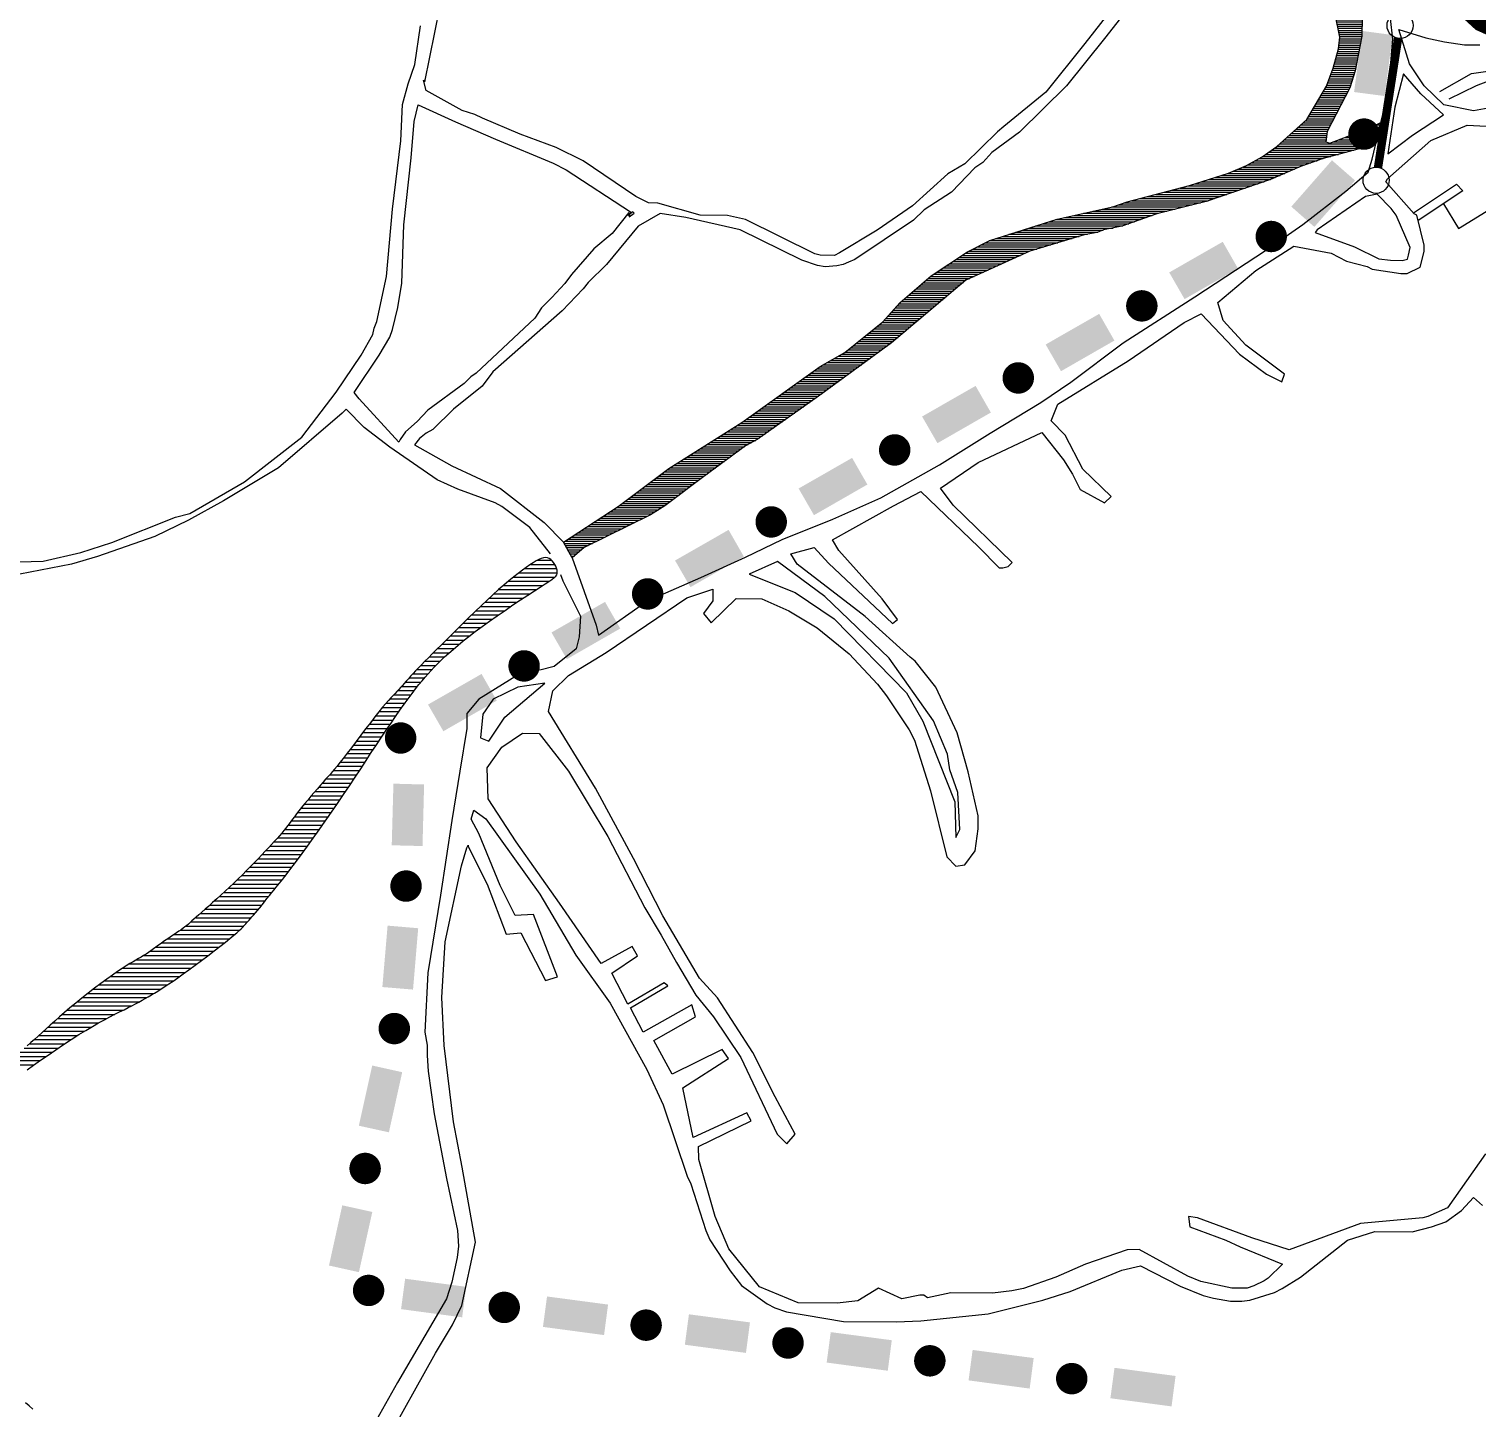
# Model space of a CAD drawing. Extents: x 615698 to 626331, y 7504748 to 7519310.
# Drawn here: x 621281 to 623003, y 7507337 to 7508977 of the extents above; entities that cross this region are included whole.
import ezdxf

# ---------------------------------------------------------------- set-up
doc = ezdxf.new("R2010")
doc.units = 0
doc.header["$LTSCALE"] = 170
doc.header["$MEASUREMENT"] = 0
doc.linetypes.add('DASHED', pattern=[0.75, 0.5, -0.25])
doc.layers.get('0').update_dxf_attribs({"linetype": 'CONTINUOUS'})
for name, color, linetype in [('ESTACAO', 5, 'CONTINUOUS'), ('HATCH', 4, 'CONTINUOUS'), ('L-FERREA', 6, 'CONTINUOUS'), ('LIMITE-PROJETO', 1, 'CONTINUOUS'), ('RIO', 4, 'CONTINUOUS'), ('RUA', 7, 'CONTINUOUS')]:
    doc.layers.add(name, color=color, linetype=linetype)

# ---------------------------------------------------------------- blocks, each defined once
blk = doc.blocks.new('*X4')
at = {"color": 0}
for p, q in [((622740.9, 7509307.5), (622760.1, 7509307.5)), ((622741.5, 7509305), (622760.6, 7509305)), ((622742.2, 7509302.5), (622761, 7509302.5)), ((622742.8, 7509300), (622761.4, 7509300)), ((622743.5, 7509297.5), (622761.8, 7509297.5)), ((622744.1, 7509295), (622762.2, 7509295)), ((622744.7, 7509292.5), (622762.6, 7509292.5)), ((622745.4, 7509290), (622763.1, 7509290)), ((622746, 7509287.5), (622763.5, 7509287.5)), ((622746.7, 7509285), (622763.9, 7509285)), ((622747.3, 7509282.5), (622764.3, 7509282.5)), ((622748, 7509280), (622764.7, 7509280)), ((622748.7, 7509277.5), (622765.1, 7509277.5)), ((622749.4, 7509275), (622765.6, 7509275)), ((622750.1, 7509272.5), (622766.5, 7509272.5)), ((622750.8, 7509270), (622767.7, 7509270)), ((622751.4, 7509267.5), (622768.8, 7509267.5)), ((622752.1, 7509265), (622770, 7509265)), ((622752.8, 7509262.5), (622771.2, 7509262.5)), ((622753.5, 7509260), (622772.3, 7509260)), ((622754.2, 7509257.5), (622773.5, 7509257.5)), ((622754.9, 7509255), (622774.7, 7509255)), ((622755.6, 7509252.5), (622775.8, 7509252.5)), ((622756.2, 7509250), (622777, 7509250)), ((622756.9, 7509247.5), (622778.2, 7509247.5)), ((622757.6, 7509245), (622779.3, 7509245)), ((622758.3, 7509242.5), (622780.5, 7509242.5)), ((622759, 7509240), (622781.6, 7509240)), ((622759.7, 7509237.5), (622782.5, 7509237.5)), ((622760.4, 7509235), (622783.4, 7509235)), ((622761, 7509232.5), (622784.3, 7509232.5)), ((622761.7, 7509230), (622785.2, 7509230)), ((622762.4, 7509227.5), (622786, 7509227.5)), ((622763.1, 7509225), (622786.9, 7509225)), ((622763.8, 7509222.5), (622787.8, 7509222.5)), ((622764.5, 7509220), (622788.7, 7509220)), ((622765.1, 7509217.5), (622789.6, 7509217.5)), ((622765.8, 7509215), (622790.5, 7509215)), ((622766.5, 7509212.5), (622791.4, 7509212.5)), ((622767.3, 7509210), (622792.3, 7509210)), ((622768.6, 7509207.5), (622793.1, 7509207.5)), ((622769.8, 7509205), (622794, 7509205)), ((622771, 7509202.5), (622794.9, 7509202.5)), ((622772.2, 7509200), (622795.8, 7509200)), ((622773.4, 7509197.5), (622796.7, 7509197.5)), ((622774.6, 7509195), (622797.6, 7509195)), ((622775.8, 7509192.5), (622798.8, 7509192.5)), ((622777.1, 7509190), (622799.9, 7509190)), ((622778.3, 7509187.5), (622801.1, 7509187.5)), ((622779.5, 7509185), (622802.3, 7509185)), ((622780.7, 7509182.5), (622803.4, 7509182.5)), ((622781.9, 7509180), (622804.6, 7509180)), ((622783.1, 7509177.5), (622805.8, 7509177.5)), ((622784.4, 7509175), (622807, 7509175)), ((622785.6, 7509172.5), (622808.1, 7509172.5)), ((622786.8, 7509170), (622809.3, 7509170)), ((622788, 7509167.5), (622810.5, 7509167.5)), ((622789.2, 7509165), (622811.7, 7509165)), ((622790.4, 7509162.5), (622812.8, 7509162.5)), ((622791.7, 7509160), (622814, 7509160)), ((622792.9, 7509157.5), (622815.2, 7509157.5)), ((622794.1, 7509155), (622816.3, 7509155)), ((622795.3, 7509152.5), (622817.5, 7509152.5)), ((622796.5, 7509150), (622818.7, 7509150)), ((622797.7, 7509147.5), (622819.6, 7509147.5)), ((622798.9, 7509145), (622820.5, 7509145)), ((622800.2, 7509142.5), (622821.4, 7509142.5)), ((622801, 7509140), (622822.4, 7509140)), ((622801.9, 7509137.5), (622823.3, 7509137.5)), ((622802.8, 7509135), (622824.2, 7509135)), ((622803.7, 7509132.5), (622825.1, 7509132.5)), ((622804.5, 7509130), (622826, 7509130)), ((622805.4, 7509127.5), (622827, 7509127.5)), ((622806.2, 7509125), (622827.9, 7509125)), ((622806.8, 7509122.5), (622828.8, 7509122.5)), ((622807.4, 7509120), (622829.7, 7509120)), ((622808, 7509117.5), (622830.6, 7509117.5)), ((622808.5, 7509115), (622831.5, 7509115)), ((622809.1, 7509112.5), (622832.5, 7509112.5)), ((622809.7, 7509110), (622833.4, 7509110)), ((622810.3, 7509107.5), (622834.3, 7509107.5)), ((622810.9, 7509105), (622835.2, 7509105)), ((622811.4, 7509102.5), (622836.1, 7509102.5)), ((622812, 7509100), (622837.1, 7509100)), ((622812.6, 7509097.5), (622838, 7509097.5)), ((622813.2, 7509095), (622838.9, 7509095)), ((622813.8, 7509092.5), (622839.8, 7509092.5)), ((622814.3, 7509090), (622840.7, 7509090)), ((622814.9, 7509087.5), (622841.7, 7509087.5)), ((622815.5, 7509085), (622842.6, 7509085)), ((622816.1, 7509082.5), (622843.5, 7509082.5)), ((622816.6, 7509080), (622844.4, 7509080)), ((622817.2, 7509077.5), (622845.3, 7509077.5)), ((622817.8, 7509075), (622846.2, 7509075)), ((622818.4, 7509072.5), (622847.2, 7509072.5)), ((622819, 7509070), (622848, 7509070)), ((622819.5, 7509067.5), (622848.9, 7509067.5)), ((622820, 7509065), (622849.7, 7509065)), ((622820.4, 7509062.5), (622850.6, 7509062.5)), ((622820.9, 7509060), (622851.5, 7509060)), ((622821.4, 7509057.5), (622852.3, 7509057.5)), ((622821.9, 7509055), (622853.2, 7509055)), ((622822.3, 7509052.5), (622854.1, 7509052.5)), ((622822.8, 7509050), (622854.9, 7509050)), ((622823.3, 7509047.5), (622855.8, 7509047.5)), ((622823.7, 7509045), (622856.6, 7509045)), ((622824.3, 7509042.5), (622857.5, 7509042.5)), ((622824.8, 7509040), (622858.4, 7509040)), ((622825.3, 7509037.5), (622859.2, 7509037.5)), ((622825.8, 7509035), (622860.1, 7509035)), ((622826.3, 7509032.5), (622860.9, 7509032.5)), ((622826.8, 7509030), (622861.8, 7509030)), ((622827.3, 7509027.5), (622862.5, 7509027.5)), ((622827.8, 7509025), (622863.1, 7509025)), ((622828.3, 7509022.5), (622863.8, 7509022.5)), ((622828.9, 7509020), (622864.4, 7509020)), ((622829.4, 7509017.5), (622865.1, 7509017.5)), ((622829.9, 7509015), (622865.8, 7509015)), ((622830.4, 7509012.5), (622866.4, 7509012.5)), ((622830.9, 7509010), (622866.3, 7509010)), ((622831.4, 7509007.5), (622866.3, 7509007.5)), ((622831.9, 7509005), (622866.3, 7509005)), ((622832.4, 7509002.5), (622866.2, 7509002.5)), ((622832.9, 7509000), (622866.2, 7509000)), ((622833.4, 7508997.5), (622866.2, 7508997.5)), ((622834, 7508995), (622866.2, 7508995)), ((622834.5, 7508992.5), (622866.1, 7508992.5)), ((622835, 7508990), (622866.1, 7508990)), ((622835.5, 7508987.5), (622866.1, 7508987.5)), ((622836, 7508985), (622866.1, 7508985)), ((622836.5, 7508982.5), (622866, 7508982.5)), ((622837, 7508980), (622866, 7508980)), ((622837.5, 7508977.5), (622866, 7508977.5)), ((622838, 7508975), (622865.9, 7508975)), ((622838.6, 7508972.5), (622865.9, 7508972.5)), ((622839.1, 7508970), (622865.9, 7508970)), ((622839.5, 7508965), (622865.3, 7508965)), ((622839.6, 7508967.5), (622865.7, 7508967.5)), ((622836.5, 7508947.5), (622861.8, 7508947.5)), ((622837.2, 7508950), (622862.3, 7508950)), ((622837.9, 7508952.5), (622862.8, 7508952.5)), ((622838.3, 7508955), (622863.3, 7508955)), ((622838.6, 7508957.5), (622863.8, 7508957.5)), ((622838.9, 7508960), (622864.3, 7508960)), ((622839.2, 7508962.5), (622864.8, 7508962.5)), ((622831.6, 7508930), (622858.4, 7508930)), ((622832.3, 7508932.5), (622858.9, 7508932.5)), ((622833, 7508935), (622859.4, 7508935)), ((622833.7, 7508937.5), (622859.8, 7508937.5)), ((622834.4, 7508940), (622860.3, 7508940)), ((622835.1, 7508942.5), (622860.8, 7508942.5)), ((622835.8, 7508945), (622861.3, 7508945)), ((622825.1, 7508912.5), (622853.2, 7508912.5)), ((622826.1, 7508915), (622854, 7508915)), ((622827, 7508917.5), (622854.8, 7508917.5)), ((622827.9, 7508920), (622855.6, 7508920)), ((622828.8, 7508922.5), (622856.4, 7508922.5)), ((622829.8, 7508925), (622857.2, 7508925)), ((622830.7, 7508927.5), (622857.9, 7508927.5)), ((622815.7, 7508895), (622845.3, 7508895)), ((622817.1, 7508897.5), (622846.6, 7508897.5)), ((622818.6, 7508900), (622847.9, 7508900)), ((622820.1, 7508902.5), (622849.2, 7508902.5)), ((622821.6, 7508905), (622850.5, 7508905)), ((622823, 7508907.5), (622851.6, 7508907.5)), ((622824.2, 7508910), (622852.4, 7508910)), ((622805.3, 7508877.5), (622836.3, 7508877.5)), ((622806.8, 7508880), (622837.6, 7508880)), ((622808.3, 7508882.5), (622838.9, 7508882.5)), ((622809.7, 7508885), (622840.2, 7508885)), ((622811.2, 7508887.5), (622841.5, 7508887.5)), ((622812.7, 7508890), (622842.7, 7508890)), ((622814.2, 7508892.5), (622844, 7508892.5)), ((622790.3, 7508860), (622827.3, 7508860)), ((622793.1, 7508862.5), (622828.6, 7508862.5)), ((622795.9, 7508865), (622829.9, 7508865)), ((622798.7, 7508867.5), (622831.2, 7508867.5)), ((622800.9, 7508870), (622832.5, 7508870)), ((622802.3, 7508872.5), (622833.8, 7508872.5)), ((622803.8, 7508875), (622835, 7508875)), ((622877.5, 7508860), (622886.4, 7508860)), ((622882.6, 7508862.5), (622887, 7508862.5)), ((622773.5, 7508845), (622823.3, 7508845)), ((622776.3, 7508847.5), (622823.6, 7508847.5)), ((622779.1, 7508850), (622824, 7508850)), ((622781.9, 7508852.5), (622824.3, 7508852.5)), ((622784.7, 7508855), (622824.8, 7508855)), ((622787.5, 7508857.5), (622826, 7508857.5)), ((622838.5, 7508845), (622882.8, 7508845)), ((622845.1, 7508847.5), (622883.4, 7508847.5)), ((622851.8, 7508850), (622884, 7508850)), ((622858.4, 7508852.5), (622884.6, 7508852.5)), ((622865, 7508855), (622885.2, 7508855)), ((622871.6, 7508857.5), (622885.8, 7508857.5)), ((622751.2, 7508827.5), (622838.1, 7508827.5)), ((622754.7, 7508830), (622847.3, 7508830)), ((622758.2, 7508832.5), (622856.4, 7508832.5)), ((622761.7, 7508835), (622865.6, 7508835)), ((622765.1, 7508837.5), (622874.8, 7508837.5)), ((622767.9, 7508840), (622881.6, 7508840)), ((622770.7, 7508842.5), (622823, 7508842.5)), ((622831.9, 7508842.5), (622882.2, 7508842.5)), ((622718.6, 7508810), (622785.5, 7508810)), ((622724.6, 7508812.5), (622791.1, 7508812.5)), ((622730.1, 7508815), (622798, 7508815)), ((622734.5, 7508817.5), (622805.2, 7508817.5)), ((622738.9, 7508820), (622812.5, 7508820)), ((622743.3, 7508822.5), (622819.7, 7508822.5)), ((622747.6, 7508825), (622828.9, 7508825)), ((622667.4, 7508792.5), (622742.3, 7508792.5)), ((622675.2, 7508795), (622749.7, 7508795)), ((622683, 7508797.5), (622757.1, 7508797.5)), ((622690.8, 7508800), (622762.8, 7508800)), ((622698.6, 7508802.5), (622768.5, 7508802.5)), ((622706.3, 7508805), (622774.1, 7508805)), ((622712.5, 7508807.5), (622779.8, 7508807.5)), ((622601.4, 7508775), (622690.4, 7508775)), ((622611.1, 7508777.5), (622697.8, 7508777.5)), ((622620.7, 7508780), (622705.2, 7508780)), ((622630.4, 7508782.5), (622712.6, 7508782.5)), ((622640, 7508785), (622720, 7508785)), ((622649.7, 7508787.5), (622727.4, 7508787.5)), ((622659.3, 7508790), (622734.9, 7508790)), ((622534.8, 7508757.5), (622624.1, 7508757.5)), ((622546.1, 7508760), (622634, 7508760)), ((622557.4, 7508762.5), (622644, 7508762.5)), ((622568.7, 7508765), (622653.9, 7508765)), ((622576.3, 7508767.5), (622663.8, 7508767.5)), ((622583.4, 7508770), (622673.8, 7508770)), ((622591.8, 7508772.5), (622683, 7508772.5)), ((622469.9, 7508740), (622570.2, 7508740)), ((622477.8, 7508742.5), (622581.6, 7508742.5)), ((622485.8, 7508745), (622588.6, 7508745)), ((622493.7, 7508747.5), (622595.5, 7508747.5)), ((622501.6, 7508750), (622602.5, 7508750)), ((622512.1, 7508752.5), (622609.5, 7508752.5)), ((622523.4, 7508755), (622616.5, 7508755)), ((622417.8, 7508722.5), (622504.4, 7508722.5)), ((622422.7, 7508725), (622512.8, 7508725)), ((622430.2, 7508727.5), (622521.2, 7508727.5)), ((622438.1, 7508730), (622529.6, 7508730)), ((622446.1, 7508732.5), (622539.4, 7508732.5)), ((622454, 7508735), (622551.8, 7508735)), ((622461.9, 7508737.5), (622558.3, 7508737.5)), ((622386.8, 7508705), (622454.4, 7508705)), ((622390.6, 7508707.5), (622459.9, 7508707.5)), ((622394.3, 7508710), (622465.3, 7508710)), ((622398.4, 7508712.5), (622470.8, 7508712.5)), ((622403.3, 7508715), (622479.2, 7508715)), ((622408.1, 7508717.5), (622487.6, 7508717.5)), ((622413, 7508720), (622496, 7508720)), ((622364.2, 7508690), (622421.5, 7508690)), ((622367.9, 7508692.5), (622427, 7508692.5)), ((622371.7, 7508695), (622432.5, 7508695)), ((622375.5, 7508697.5), (622437.9, 7508697.5)), ((622379.2, 7508700), (622443.4, 7508700)), ((622383, 7508702.5), (622448.9, 7508702.5)), ((622341.3, 7508672.5), (622388.6, 7508672.5)), ((622344.3, 7508675), (622391.6, 7508675)), ((622347.2, 7508677.5), (622394.6, 7508677.5)), ((622350.1, 7508680), (622399.6, 7508680)), ((622353, 7508682.5), (622405, 7508682.5)), ((622356.6, 7508685), (622410.5, 7508685)), ((622360.4, 7508687.5), (622416, 7508687.5)), ((622320.9, 7508655), (622367.8, 7508655)), ((622323.8, 7508657.5), (622370.8, 7508657.5)), ((622326.7, 7508660), (622373.7, 7508660)), ((622329.7, 7508662.5), (622376.7, 7508662.5)), ((622332.6, 7508665), (622379.7, 7508665)), ((622335.5, 7508667.5), (622382.7, 7508667.5)), ((622338.4, 7508670), (622385.6, 7508670)), ((622304.3, 7508637.5), (622347, 7508637.5)), ((622306.5, 7508640), (622350, 7508640)), ((622308.7, 7508642.5), (622352.9, 7508642.5)), ((622310.9, 7508645), (622355.9, 7508645)), ((622313.2, 7508647.5), (622358.9, 7508647.5)), ((622315.4, 7508650), (622361.9, 7508650)), ((622318, 7508652.5), (622364.8, 7508652.5)), ((622285.9, 7508620), (622326.2, 7508620)), ((622289, 7508622.5), (622329.1, 7508622.5)), ((622292.1, 7508625), (622332.1, 7508625)), ((622295.2, 7508627.5), (622335.1, 7508627.5)), ((622297.7, 7508630), (622338.1, 7508630)), ((622299.9, 7508632.5), (622341, 7508632.5)), ((622302.1, 7508635), (622344, 7508635)), ((622264.3, 7508602.5), (622305.2, 7508602.5)), ((622267.3, 7508605), (622308.3, 7508605)), ((622270.4, 7508607.5), (622311.3, 7508607.5)), ((622273.5, 7508610), (622314.3, 7508610)), ((622276.6, 7508612.5), (622317.2, 7508612.5)), ((622279.7, 7508615), (622320.2, 7508615)), ((622282.8, 7508617.5), (622323.2, 7508617.5)), ((622238.9, 7508585), (622281.3, 7508585)), ((622243.4, 7508587.5), (622284.7, 7508587.5)), ((622247.8, 7508590), (622288.1, 7508590)), ((622251.9, 7508592.5), (622291.5, 7508592.5)), ((622255, 7508595), (622294.9, 7508595)), ((622258.1, 7508597.5), (622298.3, 7508597.5)), ((622261.2, 7508600), (622301.8, 7508600)), ((622210.9, 7508567.5), (622257.4, 7508567.5)), ((622214.4, 7508570), (622260.8, 7508570)), ((622217.8, 7508572.5), (622264.2, 7508572.5)), ((622221.3, 7508575), (622267.6, 7508575)), ((622225.6, 7508577.5), (622271.1, 7508577.5)), ((622230.1, 7508580), (622274.5, 7508580)), ((622234.5, 7508582.5), (622277.9, 7508582.5)), ((622186.4, 7508550), (622233.5, 7508550)), ((622189.9, 7508552.5), (622236.9, 7508552.5)), ((622193.4, 7508555), (622240.4, 7508555)), ((622196.9, 7508557.5), (622243.8, 7508557.5)), ((622200.4, 7508560), (622247.2, 7508560)), ((622203.9, 7508562.5), (622250.6, 7508562.5)), ((622207.4, 7508565), (622254, 7508565)), ((622165.5, 7508535), (622212.8, 7508535)), ((622169, 7508537.5), (622216.4, 7508537.5)), ((622172.5, 7508540), (622219.9, 7508540)), ((622176, 7508542.5), (622223.3, 7508542.5)), ((622179.5, 7508545), (622226.7, 7508545)), ((622183, 7508547.5), (622230.1, 7508547.5)), ((622141.1, 7508517.5), (622188.1, 7508517.5)), ((622144.6, 7508520), (622191.6, 7508520)), ((622148.1, 7508522.5), (622195.1, 7508522.5)), ((622151.6, 7508525), (622198.7, 7508525)), ((622155, 7508527.5), (622202.2, 7508527.5)), ((622158.5, 7508530), (622205.7, 7508530)), ((622162, 7508532.5), (622209.3, 7508532.5)), ((622114.9, 7508500), (622163.3, 7508500)), ((622118.9, 7508502.5), (622166.8, 7508502.5)), ((622122.9, 7508505), (622170.4, 7508505)), ((622126.9, 7508507.5), (622173.9, 7508507.5)), ((622130.6, 7508510), (622177.5, 7508510)), ((622134.1, 7508512.5), (622181, 7508512.5)), ((622137.6, 7508515), (622184.5, 7508515)), ((622087.1, 7508482.5), (622136, 7508482.5)), ((622091, 7508485), (622140.6, 7508485)), ((622095, 7508487.5), (622145.2, 7508487.5)), ((622099, 7508490), (622149.2, 7508490)), ((622103, 7508492.5), (622152.7, 7508492.5)), ((622107, 7508495), (622156.2, 7508495)), ((622111, 7508497.5), (622159.8, 7508497.5)), ((622059.2, 7508465), (622111.3, 7508465)), ((622063.2, 7508467.5), (622114.7, 7508467.5)), ((622067.1, 7508470), (622118.1, 7508470)), ((622071.1, 7508472.5), (622121.6, 7508472.5)), ((622075.1, 7508475), (622125, 7508475)), ((622079.1, 7508477.5), (622128.4, 7508477.5)), ((622083.1, 7508480), (622131.8, 7508480)), ((622033.1, 7508447.5), (622087.5, 7508447.5)), ((622036.4, 7508450), (622090.9, 7508450)), ((622039.7, 7508452.5), (622094.3, 7508452.5)), ((622043.2, 7508455), (622097.7, 7508455)), ((622047.2, 7508457.5), (622101.1, 7508457.5)), ((622051.2, 7508460), (622104.5, 7508460)), ((622055.2, 7508462.5), (622107.9, 7508462.5)), ((622009.8, 7508430), (622064, 7508430)), ((622013.1, 7508432.5), (622067.3, 7508432.5)), ((622016.4, 7508435), (622070.7, 7508435)), ((622019.8, 7508437.5), (622074, 7508437.5)), ((622023.1, 7508440), (622077.4, 7508440)), ((622026.4, 7508442.5), (622080.7, 7508442.5)), ((622029.7, 7508445), (622084, 7508445)), ((621986.5, 7508412.5), (622040.7, 7508412.5)), ((621989.8, 7508415), (622044, 7508415)), ((621993.2, 7508417.5), (622047.3, 7508417.5)), ((621996.5, 7508420), (622050.7, 7508420)), ((621999.8, 7508422.5), (622054, 7508422.5)), ((622003.1, 7508425), (622057.3, 7508425)), ((622006.5, 7508427.5), (622060.7, 7508427.5)), ((621960.4, 7508395), (622011.6, 7508395)), ((621964.2, 7508397.5), (622016.6, 7508397.5)), ((621968.1, 7508400), (622021.3, 7508400)), ((621971.9, 7508402.5), (622025.3, 7508402.5)), ((621975.8, 7508405), (622029.4, 7508405)), ((621979.6, 7508407.5), (622033.4, 7508407.5)), ((621983.2, 7508410), (622037.3, 7508410)), ((621937.3, 7508380), (621981.3, 7508380)), ((621941.2, 7508382.5), (621986.4, 7508382.5)), ((621945, 7508385), (621991.4, 7508385)), ((621948.9, 7508387.5), (621996.5, 7508387.5)), ((621952.7, 7508390), (622001.5, 7508390)), ((621956.5, 7508392.5), (622006.5, 7508392.5)), ((621917.3, 7508365), (621951.1, 7508365)), ((621918.1, 7508367.5), (621956.1, 7508367.5)), ((621918.7, 7508362.5), (621946.1, 7508362.5)), ((621922, 7508370), (621961.2, 7508370)), ((621925.8, 7508372.5), (621966.2, 7508372.5)), ((621929.7, 7508375), (621971.3, 7508375)), ((621933.5, 7508377.5), (621976.3, 7508377.5)), ((621920.1, 7508360), (621941, 7508360)), ((621921.6, 7508357.5), (621938.1, 7508357.5)), ((621923, 7508355), (621935.3, 7508355)), ((621924.4, 7508352.5), (621932.4, 7508352.5)), ((621925.8, 7508350), (621929.5, 7508350))]:
    blk.add_line(p, q, dxfattribs=at)
blk = doc.blocks.new('*X5')
at = {"color": 0}
for p, q in [((621885.8, 7508345), (621902.5, 7508345)), ((621863.7, 7508330), (621909.1, 7508330)), ((621870.4, 7508335), (621908.5, 7508335)), ((621877.6, 7508340), (621906.4, 7508340)), ((621839.4, 7508310), (621884.1, 7508310)), ((621845.2, 7508315), (621891.8, 7508315)), ((621851.1, 7508320), (621899.5, 7508320)), ((621857.3, 7508325), (621906.2, 7508325)), ((621823, 7508295), (621861.3, 7508295)), ((621828.4, 7508300), (621868.9, 7508300)), ((621833.8, 7508305), (621876.5, 7508305)), ((621802.2, 7508275), (621832.1, 7508275)), ((621807.4, 7508280), (621839.2, 7508280)), ((621812.5, 7508285), (621846.5, 7508285)), ((621817.7, 7508290), (621853.9, 7508290)), ((621787.1, 7508260), (621811.4, 7508260)), ((621792.1, 7508265), (621818.1, 7508265)), ((621797.2, 7508270), (621825, 7508270)), ((621766.9, 7508240), (621786.6, 7508240)), ((621772, 7508245), (621792.5, 7508245)), ((621777, 7508250), (621798.6, 7508250)), ((621782, 7508255), (621804.9, 7508255)), ((621751.9, 7508225), (621770.1, 7508225)), ((621756.9, 7508230), (621775.4, 7508230)), ((621761.9, 7508235), (621780.9, 7508235)), ((621737.5, 7508210), (621755.5, 7508210)), ((621742.1, 7508215), (621760.1, 7508215)), ((621747, 7508220), (621765, 7508220)), ((621719.6, 7508190), (621739.3, 7508190)), ((621724.2, 7508195), (621743.1, 7508195)), ((621728.6, 7508200), (621747.1, 7508200)), ((621733, 7508205), (621751.2, 7508205)), ((621705.6, 7508175), (621728.2, 7508175)), ((621710.1, 7508180), (621731.8, 7508180)), ((621714.8, 7508185), (621735.5, 7508185)), ((621689.5, 7508155), (621714.1, 7508155)), ((621693.4, 7508160), (621717.5, 7508160)), ((621697.3, 7508165), (621721, 7508165)), ((621701.4, 7508170), (621724.6, 7508170)), ((621678, 7508140), (621703.8, 7508140)), ((621681.8, 7508145), (621707.2, 7508145)), ((621685.6, 7508150), (621710.6, 7508150)), ((621662.9, 7508120), (621690.5, 7508120)), ((621666.7, 7508125), (621693.8, 7508125)), ((621670.5, 7508130), (621697.2, 7508130)), ((621674.2, 7508135), (621700.5, 7508135)), ((621651.3, 7508105), (621680.7, 7508105)), ((621655.2, 7508110), (621684, 7508110)), ((621659.1, 7508115), (621687.3, 7508115)), ((621638.8, 7508090), (621670.8, 7508090)), ((621643.1, 7508095), (621674.1, 7508095)), ((621647.3, 7508100), (621677.4, 7508100)), ((621621.2, 7508070), (621657.6, 7508070)), ((621625.5, 7508075), (621660.9, 7508075)), ((621629.8, 7508080), (621664.2, 7508080)), ((621634.3, 7508085), (621667.5, 7508085)), ((621608.6, 7508055), (621647.4, 7508055)), ((621612.7, 7508060), (621650.8, 7508060)), ((621616.9, 7508065), (621654.2, 7508065)), ((621592.9, 7508035), (621633.6, 7508035)), ((621596.7, 7508040), (621637.1, 7508040)), ((621600.6, 7508045), (621640.5, 7508045)), ((621604.5, 7508050), (621644, 7508050)), ((621581.2, 7508020), (621623, 7508020)), ((621585.3, 7508025), (621626.5, 7508025)), ((621589.2, 7508030), (621630, 7508030)), ((621563, 7508000), (621608.6, 7508000)), ((621567.7, 7508005), (621612.2, 7508005)), ((621572.3, 7508010), (621615.8, 7508010)), ((621576.8, 7508015), (621619.4, 7508015)), ((621548.6, 7507985), (621597.6, 7507985)), ((621553.5, 7507990), (621601.3, 7507990)), ((621558.3, 7507995), (621604.9, 7507995)), ((621528.6, 7507965), (621582.2, 7507965)), ((621533.7, 7507970), (621586.2, 7507970)), ((621538.8, 7507975), (621590, 7507975)), ((621543.7, 7507980), (621593.8, 7507980)), ((621512.8, 7507950), (621569.9, 7507950)), ((621518.1, 7507955), (621573.9, 7507955)), ((621523.4, 7507960), (621578, 7507960)), ((621496.1, 7507935), (621558.1, 7507935)), ((621501.7, 7507940), (621562.1, 7507940)), ((621507.3, 7507945), (621566, 7507945)), ((621473.7, 7507915), (621540.8, 7507915)), ((621479.3, 7507920), (621545.4, 7507920)), ((621484.9, 7507925), (621549.8, 7507925)), ((621490.5, 7507930), (621554, 7507930)), ((621453.6, 7507900), (621525.8, 7507900)), ((621461, 7507905), (621531.5, 7507905)), ((621467.8, 7507910), (621536.4, 7507910)), ((621425.1, 7507880), (621500.6, 7507880)), ((621432.1, 7507885), (621507.1, 7507885)), ((621439, 7507890), (621513.5, 7507890)), ((621446.2, 7507895), (621519.8, 7507895)), ((621400.4, 7507865), (621480.6, 7507865)), ((621409, 7507870), (621487.3, 7507870)), ((621417.6, 7507875), (621494, 7507875)), ((621371, 7507845), (621452.8, 7507845)), ((621377.9, 7507850), (621460, 7507850)), ((621385, 7507855), (621466.9, 7507855)), ((621392.4, 7507860), (621473.8, 7507860)), ((621351.2, 7507830), (621429.7, 7507830)), ((621357.7, 7507835), (621437.8, 7507835)), ((621364.3, 7507840), (621445.5, 7507840)), ((621326.5, 7507810), (621393, 7507810)), ((621332.5, 7507815), (621402.8, 7507815)), ((621338.6, 7507820), (621412.3, 7507820)), ((621344.8, 7507825), (621421.2, 7507825)), ((621309.4, 7507795), (621364.2, 7507795)), ((621315, 7507800), (621373.5, 7507800)), ((621320.7, 7507805), (621383.1, 7507805)), ((621292.9, 7507780), (621338.8, 7507780)), ((621298.4, 7507785), (621346.9, 7507785)), ((621303.9, 7507790), (621355.4, 7507790)), ((621269.2, 7507760), (621308.6, 7507760)), ((621275.4, 7507765), (621316, 7507765)), ((621281.4, 7507770), (621323.4, 7507770)), ((621287.3, 7507775), (621331, 7507775)), ((621251.2, 7507745), (621287.3, 7507745)), ((621257.1, 7507750), (621294.3, 7507750)), ((621263.1, 7507755), (621301.4, 7507755))]:
    blk.add_line(p, q, dxfattribs=at)
blk = doc.blocks.new('R')
at = {"layer": 'LIMITE-PROJETO', "const_width": 18.7}
blk.add_lwpolyline([(-75.2, 0.3, 1), (-93.9, 0.4, 1)], format="xyb", close=True, dxfattribs=at)
at = {"layer": 'LIMITE-PROJETO'}
blk.add_solid([(36.9, 17.7), (36.6, -18.8), (-36.4, 18.3), (-36.6, -18.3)], dxfattribs=at)

msp = doc.modelspace()

# ---------------------------------------------------------------- linework, layer by layer
at = {"layer": 'ESTACAO', "const_width": 10}
msp.add_lwpolyline([(622908.8, 7508965.4), (622885, 7508812)], dxfattribs=at)
at = {"layer": 'ESTACAO'}
for centre in [(622911.2, 7508980.8), (622882.7, 7508796.7)]:
    msp.add_circle(centre, 15.5, dxfattribs=at)
at = {"layer": 'L-FERREA', "linetype": 'DASHED', "const_width": 18.3, "flags": 128}
msp.add_lwpolyline([(625747.2, 7505701.5), (625704.8, 7505736.4), (625692.6, 7505748.8), (625654.7, 7505796.9), (625637.9, 7505804.8), (625601.6, 7505865.2), (625583.3, 7505879.2), (625557.7, 7505925.6), (625536.4, 7505950.5), (625515.7, 7506026.1), (625505.1, 7506040), (625498.2, 7506112.4), (625486.2, 7506134.1), (625486.6, 7506177.1), (625485.2, 7506184.8), (625474.7, 7506214.2), (625475.2, 7506258.8), (625464.7, 7506275.8), (625468.1, 7506305), (625465.2, 7506326.5), (625463.7, 7506332.7), (625464.1, 7506368.1), (625444.5, 7506403.7), (625437, 7506422.2), (625428.5, 7506480.7), (625416.4, 7506499.3), (625410.9, 7506565.5), (625411, 7506570.1), (625414.2, 7506585.5), (625391.8, 7506645.7), (625391.9, 7506650.3), (625395.1, 7506662.6), (625375.9, 7506732), (625377.4, 7506736.6), (625379.3, 7506767.3), (625364.3, 7506798.3), (625356.8, 7506821.4), (625351.4, 7506883), (625340.8, 7506903.1), (625339.8, 7506947.7), (625338.4, 7506958.5), (625327.8, 7506977.1), (625323.7, 7507021.7), (625316.3, 7507052.5), (625313.8, 7507098.7), (625309.5, 7507134.1), (625302.2, 7507163.4), (625284.2, 7507206.7), (625281.3, 7507225.2), (625255.7, 7507270.1), (625240.5, 7507291.8), (625219.5, 7507339.7), (625213.4, 7507345.9), (625175.6, 7507406.3), (625169.7, 7507421.7), (625154.4, 7507434.2), (625120.8, 7507456.1), (625119.3, 7507460.7), (625062.9, 7507499.8), (625039.9, 7507510.8), (624952.4, 7507524.1), (624893.9, 7507515.5), (624884.7, 7507520.2), (624877, 7507518.8), (624872.4, 7507518.8), (624840, 7507513), (624799.8, 7507495), (624781.3, 7507492.1), (624752, 7507480.2), (624733.3, 7507457.3), (624711.6, 7507445.2), (624667.9, 7507384.2), (624543.2, 7507297.2), (624528.4, 7507288.8), (624407.2, 7507237.6), (624394, 7507234.9), (624263.3, 7507214.5), (624140.5, 7507234.4), (624046.3, 7507284.8), (624016.1, 7507349), (624015.6, 7507368.3), (624003.6, 7507397.6), (624010.5, 7507465.2), (623997.3, 7507522.3), (623991.2, 7507528.5), (623989.8, 7507536.2), (623984.2, 7507587), (623954.9, 7507656.6), (623938.9, 7507666), (623903.3, 7507718.3), (623815.4, 7507780.3), (623684.7, 7507830.5), (623587.3, 7507908.5), (623490.8, 7508065.4), (623363.2, 7508456.1), (623339.7, 7508566.8), (623328.1, 7508643.2), (623329.7, 7508781.2), (623324.7, 7508830), (623287.9, 7508861.3), (623117, 7508933.8), (623006.9, 7508983.8), (622952.5, 7509033.8), (622916, 7509091.9), (622884.6, 7509230.2), (622860.6, 7509297.8), (622809, 7509356.7), (622733.8, 7509449.5), (622651.6, 7509539), (622588.1, 7509637.9), (622504.2, 7509815.9), (622435.9, 7509982.1), (622391.3, 7510111.7), (622355.8, 7510250.1), (622350.5, 7510332.5), (622349.1, 7510455.4), (622316.6, 7510562.9), (622266.1, 7510716.6), (622215.8, 7510897.7), (622177.6, 7511042.3), (622166.6, 7511164.6), (622176.9, 7511290.1), (622196.5, 7511384.6), (622191.1, 7511458.8), (622185.5, 7511513.8), (622164.9, 7511572.4), (622150.6, 7511646), (622147.7, 7511694.8), (622124.5, 7511774.7), (622067.7, 7511922.2), (622044.6, 7512005.6), (622009.6, 7512134.3), (621934.5, 7512303.4), (621897.8, 7512343.6), (621822.6, 7512436.4), (621737.7, 7512526.6), (621674.5, 7512652.9), (621611.6, 7512742.2), (621532.8, 7512828.9), (621475.4, 7512918.8), (621427, 7513016.8), (621416, 7513078), (621410.6, 7513148.8), (621427.8, 7513338.8), (621428.6, 7513406), (621426.4, 7513454.8), (621411.1, 7513501), (621375.5, 7513581), (621333.1, 7513661.1), (621306.3, 7513719.8), (621291.8, 7513774.8), (621288.9, 7513827.1), (621295.6, 7513875.7), (621353.2, 7514052.9), (621356.5, 7514096.1), (621348.1, 7514148.4), (621348.1, 7514148.4), (621305.4, 7514197.6), (621235.8, 7514244.4), (621196.4, 7514287.4), (621135.5, 7514370.4), (621090.1, 7514429.3), (621029.6, 7514488.3), (620990.1, 7514522.4), (620935.4, 7514541.5), (620879.8, 7514544.9), (620806.2, 7514536.8), (620750.8, 7514503.7), (620685.2, 7514406.3), (620647.8, 7514318.1), (620588.6, 7514241.9), (620471.1, 7514114.8), (620380.6, 7514008), (620250.5, 7513865.9), (620110.8, 7513717.1), (619999.8, 7513620.1), (619860.6, 7513518), (619730.5, 7513430.2), (619610.2, 7513361.5), (619453.3, 7513277.4), (619354.5, 7513232.5), (619216.1, 7513200.4), (618829.2, 7513131.1), (618758.4, 7513125.7), (618666.4, 7513129.5), (618559.3, 7513143), (618493.1, 7513177.4), (618313.1, 7513308.5), (618243.6, 7513361.4), (618213, 7513391.9), (618090.9, 7513472.9), (617969.4, 7513545), (617859.4, 7513598.4), (617725.2, 7513639.7), (617505.3, 7513697)], dxfattribs=at)
at = {"layer": 'L-FERREA', "linetype": 'CONTINUOUS'}
msp.add_lwpolyline([(623113.3, 7508925.5), (623001.8, 7508976.1), (622945.4, 7509027.9)], dxfattribs=at)
at = {"layer": 'LIMITE-PROJETO', "const_width": 18.7}
for points in [[(622764.2, 7508736.9, 1), (622751.9, 7508722.9, 1)], [(621686.9, 7507485.9, 1), (621682.9, 7507467.7, 1)]]:
    msp.add_lwpolyline(points, format="xyb", close=True, dxfattribs=at)
at = {"layer": 'LIMITE-PROJETO'}
for points in [[(622830.2, 7508820.5), (622857.7, 7508796.5), (622781.9, 7508765.4), (622809.3, 7508741.3)], [(621653.6, 7507578), (621689.3, 7507570.1), (621637.8, 7507506.4), (621673.4, 7507498.5)], [(622566.8, 7507348.6), (622571.7, 7507384.8), (622639.5, 7507338.9), (622644.3, 7507375.1)]]:
    msp.add_solid(points, dxfattribs=at)
at = {"layer": 'RIO', "linetype": 'CONTINUOUS'}
for points in [[(622866.4, 7509012.7), (622865.9, 7508968.1), (622857.7, 7508926.7), (622851.3, 7508906.7), (622824.6, 7508854.7), (622823, 7508842.5), (622827.6, 7508840.9), (622874.6, 7508858.6), (622887.5, 7508864.9), (622881.5, 7508839.3), (622819.7, 7508822.5), (622792.7, 7508813.2), (622757.2, 7508797.5), (622680.7, 7508771.7), (622622.1, 7508757), (622580.4, 7508742.1), (622558.8, 7508737.7), (622551.1, 7508734.7), (622535.7, 7508731.8), (622470.9, 7508712.5), (622395.1, 7508678), (622306.7, 7508603.6), (622219.8, 7508540), (622147, 7508488.5), (622133.1, 7508480.9), (622083.4, 7508444.6), (622036.9, 7508409.7), (622019.9, 7508399.1), (621941, 7508360), (621927, 7508347.8), (621916.5, 7508366.4), (621981.5, 7508408.8), (622042, 7508454.2), (622128.7, 7508508.7), (622221.8, 7508575.3), (622251.2, 7508591.9), (622296.2, 7508628.3), (622316.4, 7508651.2), (622353.7, 7508683.1), (622397, 7508711.8), (622423.3, 7508725.3), (622503.6, 7508750.6), (622569.9, 7508765.3), (622586.9, 7508771.2), (622660.9, 7508790.4), (622707.2, 7508805.3), (622728.8, 7508814.3), (622747.4, 7508824.8), (622764.5, 7508836.9), (622800.2, 7508868.9), (622823.7, 7508908.6), (622831.6, 7508930), (622838, 7508953), (622839.7, 7508966.8), (622823.7, 7509045.5)], [(621278.9, 7507738.9), (621286.6, 7507744.5), (621294.9, 7507750.5), (621303.8, 7507756.7), (621313, 7507763), (621322.2, 7507769.2), (621331.4, 7507775.3), (621340.2, 7507780.9), (621348.6, 7507786), (621356.5, 7507790.6), (621363.8, 7507794.8), (621370.8, 7507798.6), (621377.2, 7507802), (621383.3, 7507805.1), (621388.9, 7507807.9), (621394.1, 7507810.5), (621399, 7507813), (621403.5, 7507815.3), (621407.7, 7507817.6), (621411.7, 7507819.7), (621415.6, 7507821.8), (621419.3, 7507823.9), (621423, 7507826), (621426.6, 7507828.1), (621430.3, 7507830.3), (621434.2, 7507832.7), (621438.2, 7507835.2), (621442.6, 7507838.1), (621447.3, 7507841.2), (621452.4, 7507844.7), (621458.1, 7507848.6), (621464.3, 7507853.1), (621471.2, 7507858.1), (621478.6, 7507863.5), (621486.2, 7507869.1), (621493.8, 7507874.8), (621501.2, 7507880.5), (621508.2, 7507885.9), (621514.6, 7507890.9), (621520.1, 7507895.3), (621524.7, 7507899), (621528.3, 7507902.1), (621531.1, 7507904.7), (621533.3, 7507906.8), (621535.1, 7507908.5), (621536.5, 7507910.1), (621537.7, 7507911.4), (621538.8, 7507912.8), (621540, 7507914.1), (621541.3, 7507915.6), (621542.8, 7507917.2), (621544.4, 7507918.9), (621546.2, 7507920.9), (621548.2, 7507923.1), (621550.4, 7507925.6), (621552.8, 7507928.5), (621555.5, 7507931.7), (621558.3, 7507935.2), (621561.2, 7507938.9), (621564.1, 7507942.6), (621567.1, 7507946.3), (621569.9, 7507949.9), (621572.5, 7507953.2), (621574.9, 7507956.2), (621577, 7507958.8), (621578.9, 7507961.1), (621580.9, 7507963.4), (621582.9, 7507965.9), (621585.3, 7507968.8), (621588, 7507972.4), (621591.4, 7507976.7), (621595.4, 7507982.1), (621600.3, 7507988.7), (621606, 7507996.4), (621612.3, 7508005.1), (621619, 7508014.4), (621626.1, 7508024.4), (621633.4, 7508034.7), (621640.7, 7508045.3), (621648, 7508055.9), (621655.2, 7508066.4), (621662.1, 7508076.8), (621668.9, 7508087), (621675.5, 7508097), (621681.9, 7508106.8), (621688.1, 7508116.3), (621694.2, 7508125.6), (621700.2, 7508134.5), (621705.9, 7508143.1), (621711.6, 7508151.4), (621717, 7508159.2), (621722.2, 7508166.7), (621727.2, 7508173.7), (621732, 7508180.3), (621736.5, 7508186.4), (621740.8, 7508192), (621744.7, 7508197.1), (621748.5, 7508201.7), (621752.1, 7508206.1), (621755.6, 7508210.1), (621759.2, 7508214), (621762.9, 7508217.9), (621766.8, 7508221.8), (621770.9, 7508225.8), (621775.3, 7508230), (621780.2, 7508234.4), (621785.4, 7508239), (621791.2, 7508243.9), (621797.4, 7508249.1), (621804.2, 7508254.5), (621811.7, 7508260.2), (621819.8, 7508266.2), (621828.5, 7508272.5), (621837.7, 7508279), (621847.1, 7508285.4), (621856.5, 7508291.8), (621865.6, 7508297.9), (621874.2, 7508303.6), (621882.1, 7508308.7), (621889, 7508313.1), (621894.7, 7508316.8), (621899.2, 7508319.8), (621902.8, 7508322.2), (621905.4, 7508324.3), (621907.3, 7508326), (621908.5, 7508327.7), (621909, 7508329.3), (621909.2, 7508331.1), (621908.9, 7508333.2), (621908.3, 7508335.4), (621907.5, 7508337.8), (621906.3, 7508340.1), (621904.9, 7508342.3), (621903.3, 7508344.2), (621901.5, 7508345.9), (621899.6, 7508347.1), (621897.5, 7508347.8), (621895.3, 7508348.1), (621892.9, 7508347.8), (621890.2, 7508347), (621887.3, 7508345.8), (621884.1, 7508344.1), (621880.6, 7508342), (621876.7, 7508339.4), (621872.4, 7508336.5), (621867.8, 7508333.1), (621862.8, 7508329.4), (621857.5, 7508325.2), (621851.8, 7508320.5), (621845.7, 7508315.5), (621839.4, 7508310), (621832.7, 7508304), (621825.8, 7508297.6), (621818.7, 7508290.9), (621811.5, 7508284), (621804.2, 7508276.9), (621797.1, 7508269.9), (621790.1, 7508263), (621783.4, 7508256.3), (621777, 7508250), (621771.1, 7508244.2), (621765.7, 7508238.8), (621760.6, 7508233.8), (621756, 7508229.1), (621751.7, 7508224.8), (621747.7, 7508220.8), (621744.1, 7508217.1), (621740.8, 7508213.5), (621737.7, 7508210.2), (621734.8, 7508207), (621732.2, 7508204.1), (621729.7, 7508201.2), (621727.3, 7508198.5), (621725.1, 7508196), (621722.9, 7508193.5), (621720.8, 7508191.2), (621718.6, 7508188.9), (621716.4, 7508186.6), (621714, 7508184.2), (621711.4, 7508181.4), (621708.5, 7508178.2), (621705.2, 7508174.5), (621701.4, 7508170.1), (621697.2, 7508164.8), (621692.3, 7508158.6), (621687, 7508151.8), (621681.4, 7508144.4), (621675.7, 7508136.9), (621670, 7508129.4), (621664.5, 7508122.1), (621659.4, 7508115.4), (621654.8, 7508109.4), (621650.8, 7508104.3), (621647.4, 7508100.1), (621644.4, 7508096.5), (621641.6, 7508093.3), (621639.1, 7508090.4), (621636.5, 7508087.5), (621633.8, 7508084.5), (621630.9, 7508081.2), (621627.6, 7508077.4), (621624, 7508073.3), (621620.2, 7508068.9), (621616.4, 7508064.3), (621612.5, 7508059.7), (621608.8, 7508055.2), (621605.3, 7508050.9), (621602, 7508046.9), (621599.2, 7508043.3), (621596.7, 7508040), (621594.5, 7508037), (621592.4, 7508034.3), (621590.4, 7508031.6), (621588.4, 7508029), (621586.3, 7508026.3), (621584.1, 7508023.5), (621581.6, 7508020.6), (621578.9, 7508017.4), (621576, 7508014.1), (621572.8, 7508010.6), (621569.4, 7508006.9), (621565.8, 7508003), (621562, 7507998.9), (621557.9, 7507994.6), (621553.6, 7507990.1), (621549.1, 7507985.5), (621544.5, 7507980.8), (621539.7, 7507975.9), (621534.8, 7507971), (621529.8, 7507966.1), (621524.7, 7507961.2), (621519.5, 7507956.3), (621514.4, 7507951.5), (621509.3, 7507946.8), (621504.3, 7507942.3), (621499.4, 7507937.9), (621494.8, 7507933.8), (621490.5, 7507930), (621486.6, 7507926.5), (621483, 7507923.4), (621480, 7507920.6), (621477.3, 7507918.2), (621474.9, 7507916.1), (621472.7, 7507914.2), (621470.7, 7507912.4), (621468.7, 7507910.7), (621466.6, 7507909.1), (621464.4, 7507907.4), (621462, 7507905.7), (621459.3, 7507903.9), (621456.5, 7507901.9), (621453.6, 7507900), (621450.5, 7507897.9), (621447.4, 7507895.8), (621444.3, 7507893.7), (621441.2, 7507891.5), (621438.1, 7507889.4), (621435, 7507887.2), (621432, 7507885), (621429.1, 7507882.8), (621426.1, 7507880.7), (621423.2, 7507878.7), (621420.3, 7507876.7), (621417.4, 7507874.9), (621414.5, 7507873.1), (621411.5, 7507871.4), (621408.3, 7507869.6), (621404.8, 7507867.6), (621401, 7507865.4), (621396.7, 7507862.7), (621391.9, 7507859.7), (621386.4, 7507856), (621380.3, 7507851.7), (621373.6, 7507846.9), (621366.4, 7507841.6), (621359, 7507836), (621351.5, 7507830.2), (621344, 7507824.4), (621336.7, 7507818.5), (621329.8, 7507812.8), (621323.4, 7507807.3), (621317.4, 7507802.1), (621311.8, 7507797.1), (621306.5, 7507792.3), (621301.5, 7507787.8), (621296.7, 7507783.5), (621292.1, 7507779.3), (621287.6, 7507775.3), (621283.2, 7507771.5), (621278.8, 7507767.8)], [(621285.9, 7507335.5), (621281.5, 7507339.4), (621277, 7507343.3)]]:
    msp.add_lwpolyline(points, dxfattribs=at)
at = {"layer": 'RUA', "linetype": 'CONTINUOUS'}
for points in [[(621927, 7508347.8), (621955.4, 7508267.6), (621958.1, 7508255.9), (622015.6, 7508296.3), (622080, 7508324.4), (622133.1, 7508348.7), (622176.4, 7508369.7), (622236.7, 7508393.7), (622293.9, 7508419.2), (622363.5, 7508458.4), (622423.9, 7508496.2), (622484.3, 7508532.4), (622519.9, 7508556.6), (622581.9, 7508603.6), (622667.1, 7508658.1), (622752.3, 7508714), (622795.7, 7508744.3), (622846.9, 7508783.7), (622873.3, 7508806.5), (622878.1, 7508821.9), (622897.4, 7508903.2), (622902.7, 7508964.6), (622894.3, 7509038.5)], [(622605, 7509023.3), (622559.8, 7508965.3), (622514.6, 7508908.9), (622458.6, 7508854.1), (622426, 7508829.9), (622415.1, 7508817.7), (622405.8, 7508811.7), (622377.8, 7508782.8), (622345.3, 7508761.6), (622332.9, 7508749.4), (622263.1, 7508702.5), (622255.4, 7508699.5), (622249.2, 7508696.5), (622241.5, 7508695), (622227.7, 7508693.7), (622218.5, 7508695.3), (622200.1, 7508701.7), (622126.6, 7508737.8), (622062.2, 7508752.4), (622031.5, 7508757.3), (622005.2, 7508742.2), (621967.8, 7508696.5), (621946, 7508675.2), (621939.8, 7508667.6), (621914.9, 7508641.7), (621832.6, 7508568.8), (621820.1, 7508552), (621786, 7508524.7), (621761.1, 7508500.4), (621753.3, 7508495.9), (621745.6, 7508489.8), (621739.3, 7508482.2), (621783.7, 7508457.1), (621841.8, 7508430.3), (621893.7, 7508389.7), (621916.5, 7508366.4)], [(622585, 7509021.9), (622536.6, 7508959.4), (622489.9, 7508901.5), (622440.2, 7508860.5), (622432.4, 7508854.4), (622393.6, 7508816.4), (622373.5, 7508804.3), (622331.5, 7508766.3), (622289.7, 7508737.6), (622244.8, 7508710.4), (622238.6, 7508707.4), (622221.7, 7508707.6), (622215.5, 7508709.2), (622132.9, 7508750.1), (622111.5, 7508754.9), (622079.2, 7508755.3), (622028.6, 7508769.7), (622017.8, 7508769.8), (622002.5, 7508777.6), (621939.9, 7508819.9), (621907.8, 7508835.6), (621864.9, 7508851.4), (621820.5, 7508870.4), (621811.3, 7508875.1), (621796, 7508879.9), (621753.2, 7508903.4), (621750.3, 7508915.8), (621751.7, 7508913.7), (621769.7, 7509001.7)], [(621227.2, 7508341.7), (621298, 7508344), (621342.7, 7508354.3), (621379.7, 7508366.2), (621455.4, 7508396.1), (621472.4, 7508400.5), (621537.4, 7508438.3), (621605.6, 7508491.3), (621646.2, 7508544.7), (621675.9, 7508589), (621690, 7508613.4), (621691.7, 7508621.1), (621694.8, 7508628.8), (621706.2, 7508682.5), (621713.2, 7508762.4), (621723.3, 7508843.8), (621725.3, 7508886.8), (621731.8, 7508911.4), (621739.7, 7508934.3), (621746.4, 7508980.4)], [(623016, 7508882.5), (622998.6, 7508879.5), (622963.4, 7508886.3), (622939.9, 7508909), (622922.4, 7508935.2), (622909.9, 7508975.9), (622941.9, 7508966), (622964.2, 7508961.2), (622987.9, 7508957.8), (623005.9, 7508957.6)], [(622958.5, 7508902.3), (622996.1, 7508923.6), (623034.6, 7508929.3)], [(623028.6, 7508919.5), (623001.5, 7508908.9), (622969.3, 7508893.3)], [(623012.7, 7507639.2), (622967.4, 7507575.1), (622944.3, 7507564.6), (622938.1, 7507563.1), (622864.2, 7507556.3), (622779.3, 7507524.9), (622734.8, 7507539.2), (622670.5, 7507563), (622659.7, 7507564.7), (622661.1, 7507552.3), (622704, 7507536.5), (622720.9, 7507528.6), (622771.4, 7507508.1), (622754.3, 7507491.3), (622749.6, 7507488.3), (622737.3, 7507482.3), (622729.5, 7507479.3), (622711.1, 7507479.5), (622674.3, 7507487.6), (622659, 7507493.9), (622600.9, 7507525.3), (622586.8, 7507524.9), (622537.2, 7507508.1), (622501.8, 7507492.5), (622463.5, 7507479.2), (622449.6, 7507476.2), (622426.5, 7507473.4), (622377.3, 7507474), (622349.5, 7507468.1), (622345, 7507471.2), (622340.3, 7507471.3), (622318.8, 7507466.9), (622291.2, 7507479.5), (622266.5, 7507464.4), (622241.8, 7507461.6), (622195.7, 7507462.1), (622149.7, 7507481.1), (622113.3, 7507526.1), (622096.8, 7507564.7), (622077.6, 7507632.6), (622077.1, 7507647.8), (622139.6, 7507678.5), (622134.6, 7507688.1), (622070.8, 7507658.7), (622058.6, 7507717.8), (622112.8, 7507752.4), (622105.3, 7507763.4), (622045.9, 7507734), (622023.9, 7507773.9), (622073.6, 7507802.2), (622069.3, 7507816.4), (622011.2, 7507783.7), (621996.1, 7507812.7), (622040.7, 7507839.1), (622036.2, 7507842.4), (621993, 7507817.2), (621974.2, 7507853.9), (622004.5, 7507874.7), (621998.2, 7507885.7), (621961.5, 7507865.6), (621911.8, 7507937.4), (621860.3, 7508010.2), (621827, 7508061.3), (621825.9, 7508098.3), (621843.1, 7508122.7), (621867.8, 7508139.3), (621887.8, 7508139.1), (621922.7, 7508094.1), (621969.5, 7508016.7), (622013.2, 7507931.7), (622032.8, 7507899.1), (622050.9, 7507866.6), (622073.9, 7507827.9), (622094.8, 7507802), (622127.6, 7507753.6), (622170.8, 7507662.7), (622182.3, 7507651.1), (622192, 7507662.5), (622168.1, 7507707), (622141.8, 7507759.8), (622099.7, 7507824.6), (622078.4, 7507847.9), (622034.6, 7507922.2), (622000, 7507990.2), (621954.8, 7508073.8), (621898.9, 7508165.1), (621903.8, 7508189.7), (621922.4, 7508207.9), (621967.3, 7508235.1), (622063.4, 7508300.2), (622094.3, 7508310.6), (622094.1, 7508296.8), (622083.2, 7508281.5), (622092.3, 7508270.7), (622121.8, 7508299.6), (622152.6, 7508299.2), (622184.7, 7508285), (622218.3, 7508264.7), (622256.4, 7508233.5), (622289.9, 7508197.8), (622300.5, 7508183.8), (622327.7, 7508143.5), (622333.8, 7508131.1), (622353.1, 7508070.9), (622372.2, 7507992.3), (622382.9, 7507981.4), (622393.6, 7507982.8), (622406.1, 7507999.6), (622409.5, 7508025.7), (622409.7, 7508041.1), (622397.9, 7508093.5), (622384.6, 7508139.8), (622359.1, 7508193.9), (622334.8, 7508224.9), (622328.7, 7508229.6), (622275.4, 7508277.9), (622194.6, 7508340.3), (622187, 7508352.7), (622214.8, 7508360.1), (622231.5, 7508341.4), (622307.6, 7508269.8), (622313.8, 7508274.4), (622295.6, 7508299.2), (622244, 7508356.7), (622236.4, 7508369.1), (622309.1, 7508409.8), (622341.5, 7508426.6), (622410.1, 7508361), (622434.4, 7508336.1), (622439.1, 7508336.1), (622445.2, 7508337.5), (622449.9, 7508342.1), (622379.9, 7508410.5), (622364.7, 7508430.7), (622409.7, 7508461), (622485.4, 7508497), (622511.2, 7508464.5), (622521.8, 7508447.4), (622530.8, 7508428.9), (622559.9, 7508413.2), (622567.6, 7508420.8), (622534.2, 7508453.4), (622513.1, 7508493.7), (622496.3, 7508510.8), (622504.2, 7508530.7), (622587.9, 7508582), (622654.5, 7508627.5), (622674.6, 7508638), (622720.2, 7508589.8), (622752.3, 7508566.4), (622770.6, 7508557), (622773.8, 7508566.2), (622728, 7508600.5), (622700.7, 7508630), (622694.7, 7508651.6), (622739.8, 7508689.6), (622784.7, 7508718.3), (622829.2, 7508710.1), (622847.5, 7508700.7), (622872.1, 7508694.3), (622878.2, 7508691.1), (622912, 7508686.1), (622919.7, 7508686.1), (622935.1, 7508693.6), (622939.9, 7508712), (622940, 7508719.7), (622931.2, 7508755.1), (622928.1, 7508756.7), (622894.4, 7508794.8), (622896.4, 7508798.6), (622947.6, 7508844.2), (622990.8, 7508862.1), (623029.2, 7508860.2)], [(621901, 7508352.7), (621876.7, 7508383.8), (621843.1, 7508408.8), (621835.5, 7508413.4), (621791.1, 7508429.3), (621766.6, 7508440.4), (621710.1, 7508479.4), (621679.6, 7508502.8), (621658.3, 7508524.6), (621653.6, 7508520), (621577.6, 7508454.7), (621512.5, 7508415.5), (621470.8, 7508392.8), (621430.6, 7508373.3), (621362.6, 7508349.4), (621331.8, 7508340.5), (621257.8, 7508326)], [(621913, 7508328), (621916, 7508320.3), (621937, 7508278.5), (621935.2, 7508253.9), (621931.6, 7508239.5), (621905.7, 7508218.7), (621888.3, 7508214.4), (621872.3, 7508214.5), (621816.1, 7508179.9), (621801.8, 7508162.8), (621801.6, 7508144.8), (621793.5, 7508094), (621783.7, 7508035.7), (621770.4, 7507946.6), (621755.5, 7507854.5), (621751.7, 7507783.8), (621754.6, 7507768.4), (621754.4, 7507756.1), (621755.8, 7507737.6), (621762.9, 7507686.8), (621777.4, 7507609.7), (621790.6, 7507548.1), (621791.9, 7507529.6), (621790.2, 7507515.8), (621783.8, 7507486.6), (621777.4, 7507466.7), (621719.4, 7507367.4), (621694.3, 7507323)], [(621703.2, 7507292.2), (621764.4, 7507402.2), (621784.8, 7507435.9), (621795.8, 7507458.8), (621812, 7507534), (621796, 7507623.4), (621785.9, 7507677.3), (621774.6, 7507768.2), (621772.1, 7507825.1), (621775.9, 7507891.2), (621795.4, 7507981.7), (621801.8, 7508003.2), (621803.3, 7508006.2), (621803.3, 7508004.7), (621825.9, 7507959.9), (621848.3, 7507900.2), (621865.7, 7507901.9), (621895.4, 7507845.3), (621909.3, 7507849.7), (621880.9, 7507923.9), (621859.3, 7507922.6), (621841.2, 7507958.1), (621815.8, 7508019.9), (621806.7, 7508037), (621809.9, 7508047.7), (621824.2, 7508037.6), (621888.6, 7507947.8), (621931.1, 7507875.6), (621972, 7507818.3), (622015.7, 7507739.4), (622035.2, 7507697.6), (622063.5, 7507612.7), (622068, 7507603.5), (622085.9, 7507547.9), (622090.4, 7507537.1), (622114.6, 7507499.9), (622128.2, 7507482.8), (622158.8, 7507461), (622167.9, 7507456.3), (622181.7, 7507451.5), (622249.3, 7507440), (622312.3, 7507439.3), (622341.5, 7507440.5), (622421.6, 7507448.9), (622486.4, 7507465.1), (622518.8, 7507475.5), (622580.6, 7507500.9), (622602.6, 7507506.1), (622649.6, 7507481.7), (622677.2, 7507470.7), (622689.4, 7507467.4), (622709.4, 7507464.1), (622723.2, 7507464), (622732.5, 7507465.4), (622761.8, 7507474.3), (622771.1, 7507478.9), (622792.7, 7507492.5), (622848.6, 7507536.4), (622881, 7507546.9), (622925.6, 7507546.4), (622948.7, 7507552.3), (622965.7, 7507558.2), (622984.3, 7507571.9), (622998.3, 7507587.1), (623009, 7507577.7)]]:
    msp.add_lwpolyline(points, dxfattribs=at)
at = {"layer": 'RUA'}
msp.add_lwpolyline([(622915.1, 7508923.3), (622905, 7508883.7), (622896.7, 7508828.1), (622925.8, 7508850.2), (622962.7, 7508874.7), (622936, 7508899.4)], close=True, dxfattribs=at)
at = {"layer": 'RUA', "linetype": 'CONTINUOUS'}
for points in [[(621994.4, 7508758.5), (621974.3, 7508733.4), (621952.6, 7508715.1), (621926.1, 7508684.7), (621918.3, 7508674), (621902.8, 7508657.2), (621890.3, 7508645.1), (621882.5, 7508632.9), (621812.6, 7508567.5), (621806.4, 7508563), (621798.6, 7508555.3), (621755.2, 7508523.5), (621742.7, 7508509.8), (621728.8, 7508497.7), (621722.5, 7508488.5), (621720.9, 7508485.5), (621673.8, 7508536.7), (621667.7, 7508544.5), (621697.5, 7508588.8), (621710, 7508610.1), (621713.2, 7508619.3), (621719.6, 7508645.4), (621724.5, 7508674.6), (621726.8, 7508743.8), (621735.4, 7508823.6), (621739, 7508866.7), (621743.8, 7508886.6), (621788.2, 7508866.1), (621835.6, 7508845.6), (621904.5, 7508817.2), (621919.8, 7508809.3), (621996.2, 7508759.3), (621994.6, 7508754.7), (621994.6, 7508753.1), (622000.8, 7508757.7), (621999.2, 7508759.2), (621993, 7508754.7)], [(622810.4, 7508734.8), (622857, 7508717.5), (622886, 7508703.3), (622899.8, 7508701.7), (622913.7, 7508701.5), (622919.9, 7508703), (622921.4, 7508707.6), (622923.1, 7508716.8), (622906.6, 7508755.4), (622900.5, 7508763.2), (622883.8, 7508780.3), (622869.9, 7508777.3), (622812.6, 7508738)], [(622170.9, 7508343.5), (622137.5, 7508328.3), (622192.1, 7508306.8), (622238.5, 7508275.2), (622324.5, 7508187.2), (622343.7, 7508153.5), (622382, 7508057.8), (622383.1, 7508015.3), (622388, 7508024.7), (622385.3, 7508068.8), (622376.1, 7508095.7), (622373.2, 7508114.6), (622356.3, 7508154.2), (622303.6, 7508228.7), (622227.2, 7508302)], [(621846.8, 7508158.5), (621894.5, 7508199), (621862.3, 7508194), (621832.9, 7508179.7), (621820.8, 7508161.9), (621817.8, 7508133.7), (621827.8, 7508129.8)]]:
    msp.add_lwpolyline(points, close=True, dxfattribs=at)
at = {"layer": 'RUA'}
for points in [[(622927.1, 7508757.9), (622978.3, 7508792.2), (622985.9, 7508784.3), (622932.8, 7508748.9)], [(622962.7, 7508768.9), (622980.8, 7508739.5), (623077.4, 7508798.8)]]:
    msp.add_lwpolyline(points, dxfattribs=at)

# ---------------------------------------------------------------- block references
at = {"layer": 'HATCH'}
for name in ['*X4', '*X5']:
    msp.add_blockref(name, (0, 0), dxfattribs=at)
at = {"layer": 'LIMITE-PROJETO'}
for p, rotation in [((622879.2, 7508935.5), 82.85822308786294), ((622677.4, 7508689.7), 30.24181067872082), ((622530.5, 7508604), 30.24181067872082), ((622383.6, 7508518.4), 30.24181067872082), ((622236.8, 7508432.8), 30.24181067872082), ((622089.9, 7508347.2), 30.24181067872082), ((621943, 7508261.6), 30.24181067872082), ((621796.2, 7508175.9), 30.24181067872082), ((621731.4, 7508042.1), 88.89841827426127), ((621722.3, 7507872.4), 85.59500671365552), ((621698.8, 7507704.4), 77.93297247766156), ((621762.3, 7507467.5), 172.8377759321716), ((621931, 7507446.4), 172.8377759321716), ((622099.7, 7507425.2), 172.8377759321716), ((622268.3, 7507404), 172.8377759321716), ((622437, 7507382.8), 172.8377759321716)]:
    msp.add_blockref('R', p, dxfattribs=dict(at, rotation=rotation))

doc.saveas('drawing.dxf')
